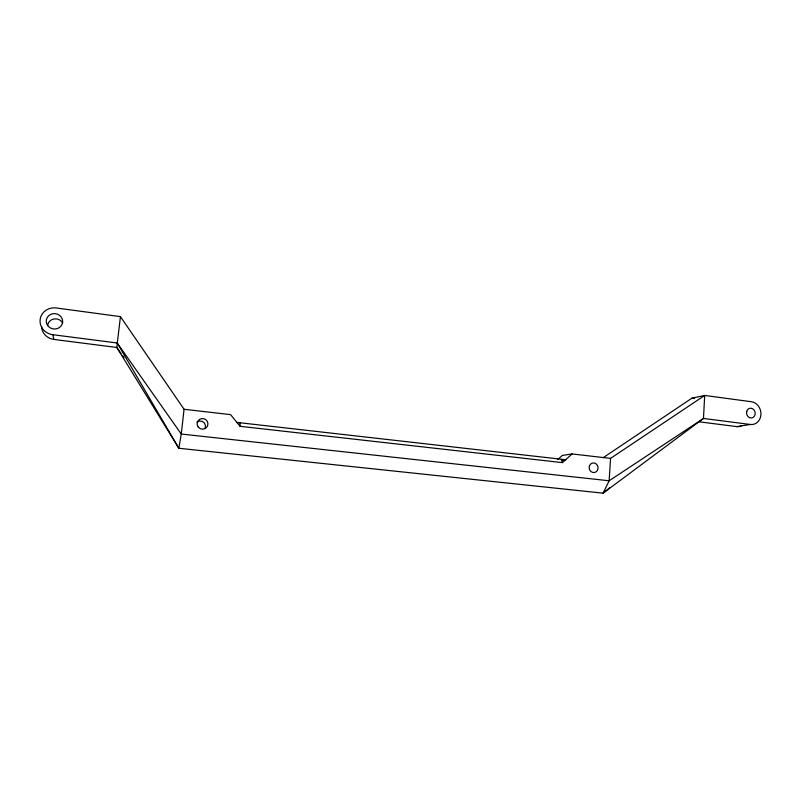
<?xml version="1.0" encoding="UTF-8"?>
<svg xmlns="http://www.w3.org/2000/svg" width="801" height="801" viewBox="0 0 801 801"><rect width="100%" height="100%" fill="white"/><g stroke="black" fill="none" stroke-linecap="round" stroke-linejoin="round"><path stroke-width="1.2" d="M699.153 421.807L736.71 426.593L750.347 424.48A11.524 10.023 76.4 0 0 760.95 414.437A11.524 10.023 76.4 0 0 751.418 401.742L704.69 395.444L610.552 458.382L609.14 480.78L603.103 493.176L178.843 448.27L116.806 347.464L120.43 316.625L56.2 307.964A14.398 13.477 8.4 0 0 40.15 319.449A14.398 13.477 8.4 0 0 52.736 334.698L53.917 339.444L116.806 347.464L121.121 353.581M120.43 316.625L184.07 409.271L181.266 434.042L178.843 448.27L117.216 342.998L52.736 334.698M184.07 409.271L230.588 414.628L240.06 426.312L562.442 462.618L572.094 453.947L610.552 458.382M557.826 459.464L562.332 455.429L572.094 453.947M609.831 487.599L603.103 493.176L703.478 418.452L750.347 424.48M603.193 457.681L691.894 398.197L704.69 395.444L703.478 418.452L609.14 480.78L181.266 434.042L117.216 342.998M562.052 460.235L565.666 459.724L236.906 422.417M691.894 398.197L694.307 398.518M122.563 355.624L123.995 357.657M561.361 459.564L562.442 462.618M240.01 423.138L240.06 426.312M196.906 422.097A5.297 5.196 7.1 0 1 205.156 428.074M47.639 325.336A8.02 7.519 8 0 1 54.218 318.948A8.02 7.519 8 0 1 62.738 323.103M53.917 339.444A14.038 13.156 8 0 1 41.552 326.618M741.275 425.962A11.284 9.852 76.5 0 1 736.71 426.593M589.416 466.022A4.856 4.436 79.7 0 0 594.472 472.53A4.856 4.436 79.7 0 0 596.975 464.69A4.856 4.436 79.7 0 0 589.416 466.022M198.308 427.183A5.417 5.317 8.3 0 0 207.579 425.822A5.417 5.317 8.3 0 0 201.692 418.613A5.417 5.317 8.3 0 0 198.308 427.183M746.752 411.293A4.936 4.295 76.4 0 0 751.779 417.952A4.936 4.295 76.4 0 0 754.091 410.052A4.936 4.295 76.4 0 0 746.752 411.293M48.34 326.357A8.23 7.7 8.4 0 0 62.268 323.854A8.23 7.7 8.4 0 0 52.756 313.742A8.23 7.7 8.4 0 0 48.34 326.357"/></g></svg>
